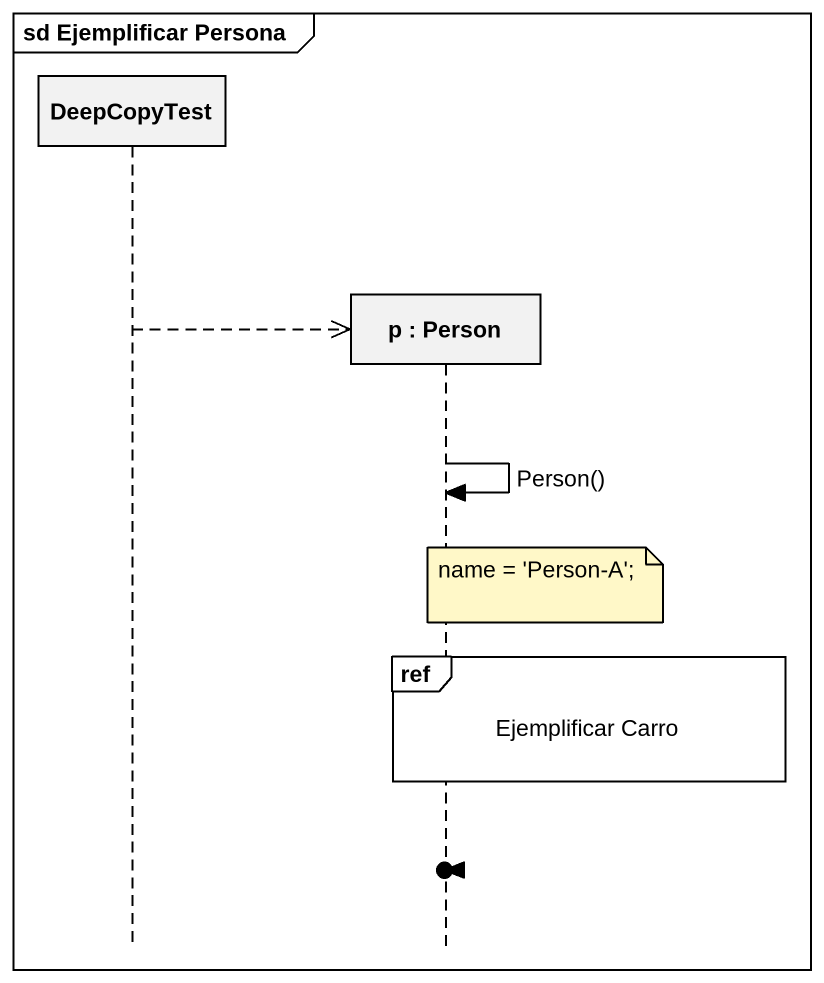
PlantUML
@startuml
mainframe sd Ejemplificar Persona
hide footbox
participant DeepCopyTest
participant "p : Person" as p

DeepCopyTest -->> p **
p -> p : Person()
note over p : name = 'Person-A';
ref over p : Ejemplificar Carro
[o<- p
@enduml
